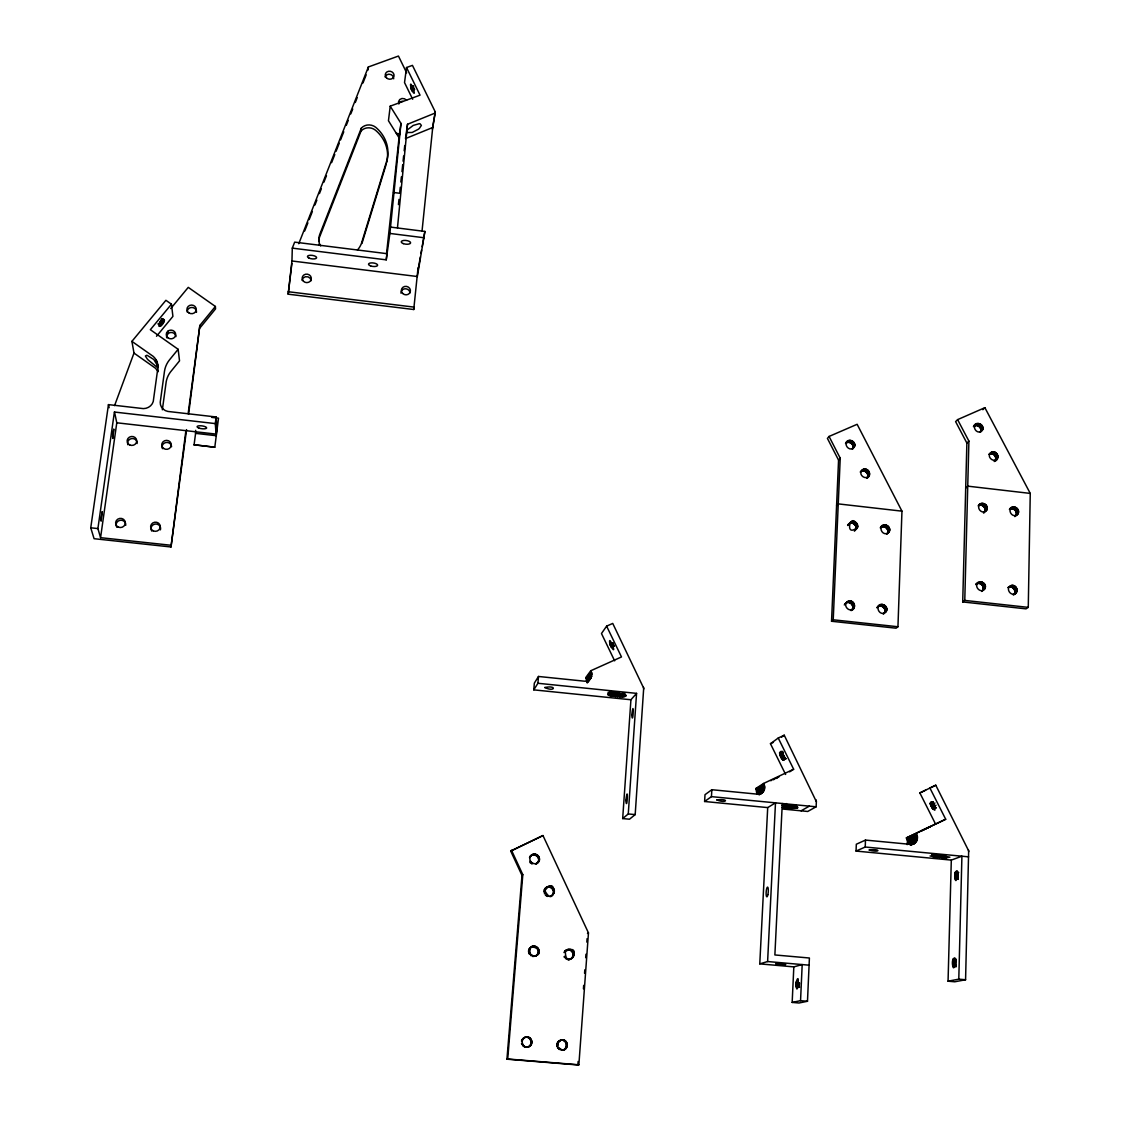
<?xml version="1.0" encoding="UTF-8"?>
<svg xmlns="http://www.w3.org/2000/svg" width="1121" height="1121" viewBox="0 0 1121 1121"><rect width="100%" height="100%" fill="white"/><g stroke="black" fill="none" stroke-linecap="round" stroke-linejoin="round"><path stroke-width="1.5" d="M1028.265 607.372L1030.255 493.408L984.883 407.68L957.6 419.632L955.61 421.622L966.877 443.047L962.715 601.935L1026.023 608.857L1028.265 607.372L964.775 600.422L962.715 601.935M288.237 291.726L414.167 307.126L413.733 309.508L288.181 294.178L291.95 260.983L292.301 248.133L294.669 242.136L386.913 253.668L386.241 259.848L292.301 248.133M948.058 981.197L958.791 979.151L961.916 856.206L951.309 860.101L948.058 981.197L954.742 981.786L965.573 979.754L968.656 850.825L935.769 785.204L929.926 788.035L945.704 819.255L906.371 837.905L907.52 841.1L907.113 844.575L917.048 840.428L917.454 836.897L916.277 833.674M964.775 600.422L968.908 441.114L957.6 419.632M897.949 626.751L901.957 511.162L857.131 424.299L829.064 436.447L827.424 438.423L838.564 460.128L831.544 621.258L896.071 628.194L897.949 626.751L833.225 619.801L831.544 621.258M195.671 430.366L195.572 433.351L216.255 435.705L216.465 431.249M779.599 752.611C779.403 754.797 782.514 762.322 784.308 759.674C785.709 755.232 775.928 750.986 782.57 751.42M865.482 840.077L856.318 844.239L856.052 851.077L865.23 847.028L865.482 840.077L910.602 844.379L913.979 843.777L917.048 840.428M792.169 1002.412L800.548 1000.675L802.188 964.578L793.822 966.877L792.169 1002.412L799.007 1003.001L807.484 1001.277L809.404 958.007L774.877 954.952L782.29 803.505M782.724 809.04L807.723 811.464L816.13 806.798L816.368 801.669L784.238 735.208L778.24 738.024L770.463 743.713L785.611 774.457M833.225 619.801L840.232 458.209L829.064 436.447M759.772 963.878L767.703 807.596L775.494 802.846L767.605 961.538L759.772 963.878L793.822 966.877M767.703 807.596L704.605 801.501L705.011 794.677L711.849 789.716L757.544 794.172C763.121 794.929 766.68 787.881 763.513 783.495L793.64 769.23L778.24 738.024M704.605 801.501L711.443 796.639L711.849 789.716M630.927 699.756L533.778 689.863L537.926 683.278L636.56 693.367L630.927 699.756L622.673 818.568L629.484 819.213L635.187 814.603L643.692 688.168L612.739 623.43L606.615 626.135L601.473 633.519L614.644 660.844M622.673 818.568L628.264 813.944L636.56 693.367M577.875 1064.95L578.87 1064.796L588.469 932.91L542.97 835.551L510.714 851.077L521.994 875.403L506.944 1059.177L577.875 1064.95L578.128 1061.489M583.424 988.834L583.677 985.373M584.559 973.266L584.812 969.805M585.694 957.698L585.947 954.237M586.829 942.13L587.082 938.669M397.451 227.969L407.512 124.263L435.13 113.053L435.256 111.89L412.444 65.368L406.517 67.526L404.527 82.59L412.668 99.251M533.778 689.863L534.339 683.151L538.486 676.467L584.503 681.19C589.996 682.016 593.906 675.206 590.767 670.75L621.482 656.948L606.615 626.135M537.926 683.278L538.486 676.467M506.944 1059.177L507.715 1059.009L522.806 874.66L511.484 850.25M167.533 334.184L167.772 331.27M386.241 259.848L389.884 233.434L400.968 123.394L390.22 106.159L420.039 95.159L406.517 67.526M318.728 241.435A17.88 16.451 10.3 0 1 319.569 237.063L361.018 131.073L361.284 128.214A10.131 9.178 12.4 0 1 375.717 127.29A36.222 32.873 11.7 0 1 386.619 161.214L361.705 242.57A22.42 20.598 10.5 0 1 357.445 249.997M368.094 69.978L368.375 66.966L398.445 56.05L406.643 72.823M413.733 309.508L418.035 267.891M422.057 230.828L432.72 127.5L435.13 113.053M291.95 260.983L417.334 276.523L424.887 231.43L390.57 227.101M386.479 254.201L399.468 133.791L396.316 133.371M398.431 204.625L398.978 199.412M399.721 192.462L400.281 187.249M400.842 182.036L401.402 176.824M401.963 171.611L402.705 164.661M403.07 161.186L403.63 155.973M404.191 150.76L404.751 145.548M796.148 982.178C796.555 1003.057 800.702 967.829 796.148 982.178L799.525 982.893M1015.346 516.136C1018.751 512.591 1013.342 506.58 1009.418 509.438C1013.23 502.474 1022.927 511.47 1016.355 515.212C1011.674 517.552 1007.219 509.663 1012.207 507.323M1015.472 593.387C1010.778 596.862 1005.243 588.315 1010.652 585.723C1016.663 583.2 1019.872 593.387 1013.272 594.915C1017.378 591.972 1012.866 585.092 1008.466 587.278M978.339 582.598C973.518 586.059 980.272 593.71 984.35 589.422C988.75 583.985 978.941 578.45 975.704 584.63L979.67 581.981M986.62 510.237L983.537 513.012C987.951 509.873 982.43 502.74 978.171 505.851C981.562 499.476 991.09 506.79 985.639 511.26C981.365 514.399 975.816 507.224 980.244 504.072M997.284 458.587C994.075 463.379 986.424 457.046 990.404 452.954C995.91 448.162 1001.894 459.274 994.187 461.488C998.25 458.615 993.738 451.959 989.465 454.047M984.798 588.847L981.688 591.44C986.144 588.245 980.581 580.944 976.251 584.153M982.669 429.651L980.272 432.244C982.963 428.264 976.811 423.178 973.448 426.639C976.657 418.623 987.601 427.633 980.735 431.627C976.111 433.911 971.655 426.134 976.643 423.864M288.181 294.178L291.88 263.505M390.22 106.159L388.455 120.746L399.048 137.757L400.968 123.394M883.866 613.593C887.762 609.684 881.12 603.154 877.309 607.19C881.19 599.637 891.447 609.039 884.483 612.977C879.579 615.443 875.151 607.176 880.335 604.822M889.065 531.9L886.767 534.171C890.62 530.317 884.035 523.941 880.279 527.865C883.838 520.046 894.376 529.406 887.398 533.302C882.577 535.698 878.149 527.613 883.292 525.301M114.51 411.953L116.78 422.785L216.101 434.107L216.942 427.591L216.129 416.984L167.856 411.435A9.599 8.954 -1.1 0 1 160.233 402.285L164.465 371.387A26.077 24.284 0.8 0 1 169.579 359.757L178.141 349.29L150.354 329.7L171.443 304.197L165.908 300.302L131.914 341.359L133.988 353.073L114.566 405.62M214.798 447.223L194.059 444.771L214.798 447.223L218.511 418.161L211.631 417.376M216.101 434.107L215.288 423.598L216.129 416.984M862.539 469.727L860.241 472.067C863.969 468.214 870.527 474.491 866.687 478.317C873.82 475.094 866.113 464.935 861.517 470.75C858.434 475.15 865.874 480.433 868.901 475.893M853.403 608.619C849.228 613.005 842.389 605.186 847.406 601.697C853.221 597.955 857.901 608.381 851.091 610.595C855.715 607.4 850.11 599.917 845.668 603.21M194.073 444.869L195.643 432.944M854.917 530.583C858.518 527.01 853.011 520.845 848.989 523.787M857.705 526.94C850.993 507.799 843.398 540.07 857.705 526.94L855.968 528.664M131.914 341.359L153.325 356.464A15.624 14.475 -1.2 0 1 158.019 366.847L153.255 401.472A10.243 9.543 -2.2 0 1 143.376 408.619L108.457 404.611L90.745 527.795L94.08 538.697L170.995 546.978L185.89 430.66M188.132 413.747L199.86 325.44L215.386 306.453L188.258 287.368L170.742 308.569M170.995 546.978L186.562 429.623M188.622 414.097L199.86 325.44M854.482 446.578L852.422 449.157C855.267 445.107 848.975 439.95 845.542 443.482C848.261 436.083 858.98 443.58 853.123 448.232C848.821 451.357 843.23 444.168 847.798 441.071M162.349 409.81L166.216 381.63A25.685 23.947 0.5 0 1 170.42 372.046L179.528 360.864L178.141 349.29M407.512 124.263L405.494 138.598L432.72 127.5M170.7 545.226L100.568 537.674L97.905 528.58L114.398 412.038L215.288 423.598M100.568 537.674L116.78 422.785M572.144 958.161L570.463 959.086C577.651 955.667 568.978 945.073 564.409 951.785C585.484 940.743 565.657 974.766 565.348 951.281M560.262 1040.288C568.529 1036.911 569.804 1051.512 561.187 1050.195C568.025 1050.881 567.913 1039.321 561.103 1040.12M562.139 1049.999L556.871 1046.496L557.137 1043.048M557.81 1046.299L558.062 1042.838L560.416 1040.372M954.924 873.427C955.078 894.264 960.725 861.559 954.924 873.427L958.231 873.749M952.64 960.375C952.822 981.758 958.469 948.927 952.64 960.375L955.989 960.683M544.862 890.606C558.076 872.937 555.049 910.406 544.862 890.606L543.993 891.307M522.568 1039.91L521.755 1040.134L524.936 1037.429C520.074 1039.531 522.134 1047.785 527.473 1047.07M536.216 955.596C544.806 947.595 525.399 942.369 529.042 953.649L529.883 953.158C528.692 935.741 549.851 955.484 532.195 956.339L536.342 955.54M553.073 894.502L550.817 896.155C559.057 891.868 546.852 881.47 544.133 890.466L545.002 889.766M528.285 1046.804C533.568 1044.52 530.513 1035.58 524.908 1037.359C531.746 1034.179 534.941 1046.355 527.487 1047.112M432.37 129.195L435.256 111.89M537.786 862.483C541.779 857.117 532.153 851.385 529.504 857.635C533.12 848.877 544.918 858.826 536.609 863.674L538.626 861.699M417.965 270.441L420.375 256.877M420.978 253.486L421.566 250.095M422.169 246.704L424.887 231.43M164.521 320.27C163.652 317.159 159.098 324.109 158.874 326.127C160.793 327.991 167.828 318.84 161.69 318.602M361.943 243.467L386.283 163.974M530.331 856.836C527.921 861.404 534.591 866.239 538.094 862.343M361.284 128.214L319.723 234.471A17.936 16.493 10.3 0 0 319.345 243.313A22.42 20.598 10.5 0 0 320.676 245.947M298.761 243.719L368.375 66.966M304.688 230.982L307.897 222.855M309.172 219.604L312.381 211.463M314.945 204.961L316.865 200.084M319.429 193.583L321.349 188.692M323.899 182.191L326.463 175.689M331.592 162.671L334.787 154.544M336.076 151.293L339.271 143.166M340.56 139.915L343.755 131.774M346.319 125.272L348.239 120.395M350.803 113.894L352.723 109.003M355.287 102.501L357.207 97.625M362.966 82.982L366.175 74.855M157.164 364.998L153.787 359.491L147.538 355.567A12.009 2.803 38.6 0 0 146.683 355.301L145.394 356.03L147.285 359A12.037 2.817 38.6 0 0 148.252 360.009L157.823 367.884L157.543 364.213M216.577 430.45L217.054 429.525M587.404 682.409L589.015 680.055L587.054 682.703M590.767 670.75L585.821 677.49L586.9 681.806L591.664 676.285L587.698 681.624M586.241 678.373L591.187 671.633M586.661 679.48L591.608 672.754M591.832 673.931L586.9 681.806M587.306 682.717L591.271 677.392M588.707 681.064L590.683 678.415M561.201 1040.064L557.557 1042.292L558.482 1042.068M845.108 603.701L844.631 604.275L847.406 601.697M200.056 327.808L215.554 308.864L215.386 306.453M848.429 524.264L847.966 524.824L850.713 522.05M156.52 336.272L172.914 316.388L171.443 304.197M846.747 442.669L848.429 440.721M847.434 442.445L849.129 440.483M848.177 442.333L849.872 440.385M848.933 442.361L850.629 440.413M849.69 442.515L851.385 440.553M850.405 442.795L852.114 440.833M851.077 443.187L852.787 441.226M851.68 443.678L853.389 441.73M852.198 444.266L853.908 442.319M838.564 460.128L840.232 458.209M852.605 444.925L854.314 442.977M852.899 445.626L854.608 443.678M853.067 446.368L854.777 444.42M853.095 447.111L854.805 445.163M852.997 447.825L854.706 445.892M861.432 471.254L863.17 469.377M862.133 471.016L863.871 469.139M862.876 470.904L864.613 469.026M863.632 470.932L865.384 469.054M864.389 471.086L866.127 469.209M865.104 471.366L866.855 469.489M865.776 471.759L867.542 469.881M866.393 472.249L868.144 470.372M866.897 472.838L868.663 470.96L867.318 473.496L869.069 471.633M836.574 505.683L838.256 503.89L901.957 511.162M867.612 474.211L869.364 472.333M867.78 474.954L869.532 473.076M867.808 475.696L869.574 473.833M867.486 477.126L869.476 474.561M847.616 525.483L849.326 523.745M849.634 523.423L851.357 521.685M850.349 523.185L852.058 521.447M851.091 523.073L852.815 521.335M851.848 523.101L853.571 521.363M852.605 523.255L854.342 521.517M853.347 523.521L855.071 521.783M542.97 835.551L510.714 851.077M854.02 523.927L855.757 522.19M854.622 524.432L856.36 522.694M855.141 525.02L856.878 523.283M855.561 525.693L857.299 523.955M855.855 526.408L857.593 524.684M856.024 527.164L857.761 525.427M856.066 527.921L857.803 526.183M855.729 529.364L857.467 527.641M854.356 531.06L857.117 528.299M982.823 409.711L984.883 407.68M530.457 856.262L531.915 854.917M529.925 856.906L530.737 856.094M531.802 855.295L532.629 854.496M532.587 855.015L533.414 854.202M975.284 425.616L977.33 423.64M975.999 425.518L978.044 423.528M533.4 854.875L534.241 854.062M976.741 425.546L978.787 423.556M977.484 425.7L979.53 423.71M978.199 425.966L980.244 423.99M534.241 854.875L535.081 854.076M978.857 426.358L980.917 424.369M979.46 426.849L981.52 424.859M535.053 855.029L535.894 854.216M979.964 427.423L982.024 425.448M980.385 428.068L982.444 426.092M980.679 428.768L982.739 426.793M535.838 855.323L536.679 854.51M980.847 429.483L982.921 427.521M966.877 443.047L968.908 441.114M980.903 430.226L982.963 428.25M530.359 860.928L529.953 862.455L530.779 861.671M980.819 430.94L982.879 428.965M536.567 855.743L537.407 854.931M882.185 526.786L883.993 525.062M882.928 526.674L884.735 524.95M883.684 526.702L885.506 524.978M537.211 856.29L538.052 855.477M884.441 526.856L886.263 525.118M885.17 527.122L886.991 525.399M531.312 862.315L530.485 863.1L531.957 862.862M885.842 527.529L887.664 525.805M537.744 856.934L538.598 856.136M886.459 528.019L888.28 526.31M886.977 528.622L888.799 526.898M887.384 529.28L889.219 527.571M538.164 857.663L539.019 856.864M531.858 864.067L532.685 863.296M887.692 530.009L889.514 528.285M887.86 530.751L889.682 529.042M538.458 858.462L539.313 857.663M887.902 531.508L889.724 529.799M887.804 532.251L889.626 530.541M887.58 532.951L889.401 531.242M538.598 859.289L539.453 858.49M521.994 875.403L522.806 874.66M538.612 860.129L539.467 859.345M538.472 860.956L539.327 860.171M538.192 861.755L539.047 860.97M535.894 864.081L536.735 863.31M988.848 454.397L991.567 452.141M990.151 453.823L992.239 451.917M990.88 453.711L992.968 451.805M991.623 453.739L993.71 451.833M992.351 453.893L994.453 451.987M993.066 454.159L995.168 452.253M993.738 454.551L995.84 452.646M994.341 455.042L996.443 453.136M994.845 455.616L996.961 453.725L995.266 456.275L997.368 454.369M995.56 456.976L997.676 455.07M995.742 457.704L997.858 455.813M995.784 458.447L997.9 456.541M995.714 459.162L997.816 457.27M995.504 459.848L997.606 457.957M965.699 487.971L967.731 486.15L1030.255 493.408M844.281 604.934L846.005 603.42M846.327 602.832L848.051 601.318M847.042 602.594L848.765 601.066M847.798 602.467L849.522 600.954M848.569 602.481L850.307 600.968M849.34 602.636L851.063 601.122M850.068 602.916L851.806 601.402M850.755 603.322L852.492 601.795M851.371 603.827L853.109 602.313M851.904 604.429L853.642 602.916M852.31 605.116L854.062 603.602M852.619 605.844L854.356 604.331M852.787 606.615L854.524 605.102M852.815 607.386L854.566 605.872M852.717 608.143L854.468 606.643M852.492 608.871L854.23 607.358M852.128 609.53L853.88 608.03M978.787 505.487L980.875 503.721M979.474 505.263L981.562 503.483M980.202 505.151L982.29 503.371M980.959 505.165L983.047 503.399M981.702 505.319L983.79 503.553M982.416 505.599L984.504 503.819M983.089 505.991L985.177 504.212M983.706 506.482L985.793 504.716M984.21 507.07L986.312 505.305M984.63 507.729L986.732 505.963M984.939 508.43L987.026 506.678M985.107 509.172L987.209 507.421M985.163 509.929L987.251 508.163M985.079 510.658L987.167 508.906M984.869 511.358L986.956 509.593M876.832 607.778L878.654 606.265M879.228 606.083L881.05 604.583M879.971 605.971L881.807 604.457M880.742 605.985L882.577 604.471M881.512 606.139L883.334 604.625M882.241 606.419L884.077 604.906M882.928 606.811L884.763 605.312M883.544 607.316L885.38 605.816M884.063 607.918L885.912 606.419M884.483 608.605L886.333 607.106M884.791 609.334L886.627 607.834M884.959 610.104L886.795 608.605M885.001 610.875L886.837 609.376M1010.722 508.85L1012.894 507.084M1011.45 508.738L1013.622 506.986M884.903 611.632L886.739 610.132M1012.193 508.766L1014.365 507M884.679 612.346L886.515 610.861M883.292 614.084L886.165 611.52M1012.936 508.906L1015.108 507.154M1013.65 509.186L1015.836 507.435M1014.323 509.579L1016.509 507.827M1014.925 510.069L1017.111 508.317M545.352 888.28L546.866 887.033M544.82 888.939L545.703 888.238M546.712 887.314L547.594 886.613M1015.444 510.658L1017.63 508.906M547.496 887.033L548.379 886.319M544.414 889.668L545.282 888.967M1015.864 511.316L1018.05 509.565M548.309 886.879L549.192 886.179M1016.172 512.017L1018.344 510.279M1016.341 512.759L1018.527 511.008M1016.397 513.502L1018.583 511.765M549.15 886.893L550.033 886.179M1016.313 514.245L1018.499 512.493M1016.116 514.931L1018.288 513.194M1015.78 515.576L1017.966 513.838M1014.799 516.599L1017.518 514.399M549.963 887.033L550.859 886.333M543.993 892.148L544.876 891.461M550.747 887.328L551.644 886.627M545.016 892.302L544.442 893.787L545.31 893.101M551.476 887.748L552.373 887.047M552.121 888.294L553.017 887.594M552.667 888.953L553.564 888.252L553.087 889.682L553.984 888.981M545.409 895.175L546.277 894.488M546.053 895.721L546.922 895.048M553.382 890.48L554.278 889.794M546.782 896.155L547.651 895.469M553.536 891.321L554.433 890.62M547.566 896.45L548.449 895.763M553.536 892.176L554.433 891.475M553.396 893.003L554.306 892.316M553.115 893.801L554.026 893.115M550.047 896.45L550.929 895.763M552.709 894.544L553.606 893.857M978.311 583.424L980.413 581.869M979.067 583.438L981.169 581.883M979.824 583.593L981.926 582.037M980.553 583.873L982.655 582.303M981.239 584.265L983.341 582.71M981.842 584.77L983.958 583.214M982.36 585.358L984.476 583.817M982.781 586.031L984.897 584.475M983.089 586.759L985.205 585.204M983.271 587.516L985.387 585.961M983.313 588.273L985.429 586.731M983.229 589.029L985.345 587.474M983.019 589.73L985.135 588.189M781.617 737.114L784.238 735.208M1007.835 587.642L1011.338 585.484M1009.895 586.914L1012.081 585.372M1010.638 586.928L1012.838 585.386M1011.394 587.082L1013.58 585.54M1012.123 587.362L1014.309 585.807M1012.795 587.754L1014.995 586.213M1013.412 588.259L1015.598 586.717M1013.93 588.847L1016.13 587.306M1014.351 589.52L1016.551 587.979M1014.659 590.235L1016.859 588.707M1014.841 590.991L1017.041 589.464M1014.897 591.762L1017.097 590.221M1014.813 592.505L1017.013 590.977M1014.603 593.219L1016.803 591.692M1013.818 594.438L1016.467 592.336M764.648 786.732L757.025 791.706L764.69 787.937L757.053 792.897L764.522 789.114L756.899 794.06L755.904 788.525L763.513 783.495M756.339 789.422L763.947 784.406M756.773 790.543L764.396 785.541M789.632 771.837L793.64 769.23M757.81 794.355L764.158 790.249M758.525 794.565L763.597 791.286M760.332 793.836L762.869 792.211M759.463 794.607L761.986 792.981L759.295 794.635M529.981 948.058L530.822 947.539M532.139 946.783L532.979 946.25M529.448 948.73L530.275 948.212M532.965 946.628L533.806 946.11M529.028 949.473L529.855 948.955M533.806 946.628L534.661 946.096M528.748 950.286L529.574 949.767M534.633 946.769L535.488 946.25M528.594 951.126L529.434 950.622M535.432 947.063L536.286 946.544M528.608 951.995L529.434 951.491M536.16 947.497L537.015 946.979M528.762 952.85L529.588 952.346M536.819 948.044L537.674 947.525M537.351 948.702L538.22 948.198M529.476 954.405L530.303 953.901L533.035 955.849M537.786 949.459L538.64 948.941M538.08 950.258L538.935 949.753M530.625 947.511L532.195 946.558M530.667 955.61L531.508 955.12M538.22 951.112L539.089 950.608M538.234 951.981L539.089 951.463M538.094 952.822L538.949 952.318M537.814 953.635L538.669 953.13M533.021 956.493L533.862 955.989M533.862 956.479L534.717 955.989M537.393 954.377L538.248 953.887M534.703 956.339L535.544 955.835M536.861 955.05L537.716 954.546M535.488 956.031L537.071 955.106M770.8 780.734L771.64 780.272M778.156 777.343L778.899 776.895L775.017 778.577M801.067 810.819L809.376 806.139M587.46 933.485L588.469 932.91M565.573 950.566L567.254 949.627M564.942 951.126L565.881 950.622M567.086 949.837L568.039 949.333M567.913 949.697L568.865 949.179M568.753 949.697L569.706 949.179M563.989 952.528L564.942 952.023M569.58 949.837L570.533 949.319M570.365 950.132L571.332 949.613M571.093 950.566L572.06 950.048M571.738 951.112L572.705 950.608M572.285 951.771L573.251 951.267M777.68 777.596L775.788 778.563M564.031 956.703L564.984 956.213M572.719 952.514L573.686 952.009M411.323 89.442C407.498 72.276 419.632 103.664 411.323 89.442L414.125 87.999M565.404 956.97L564.466 957.46L565.951 957.628M573.013 953.326L573.98 952.822M411.617 90.17L414.406 88.727M573.167 954.167L574.134 953.663M411.939 90.857L414.714 89.428M566.609 958.175L565.657 958.665L567.338 958.609M573.167 955.036L574.148 954.532M573.041 955.877L574.008 955.386M410.818 87.956L413.663 86.513M572.761 956.689L573.728 956.199M568.964 959.058L568.011 959.534L569.678 959.38M572.355 957.432L573.321 956.942M568.851 959.534L569.804 959.058M571.822 958.091L572.789 957.614M772.845 779.641L774.275 778.941M410.622 87.242L413.495 85.827M906.371 837.905L945.704 819.255M935.376 823.711L919.865 792.939L935.769 785.204M933.022 801.725L930.22 803.743L932.532 808.661L934.816 810.245L934.956 807.554L933.247 803.925L931.117 801.753L930.122 803.14L933.078 802.033M933.12 802.328L930.22 803.743L933.204 802.664M933.289 803L930.388 804.416L933.401 803.365M934.97 803.014L930.612 805.13L933.667 804.093M933.821 804.472L930.92 805.873L933.989 804.836M934.171 805.214L931.271 806.63L934.368 805.579M936.021 805.228L931.663 807.358L934.774 806.279M934.984 806.63L932.083 808.045L935.208 806.938M935.432 807.246L932.532 808.661L935.657 807.526M935.881 807.793L932.98 809.208L936.105 808.017M919.865 792.939L925.638 790.151M773.588 779.641L774.317 779.291M755.904 788.525L762.154 785.569M782.556 751.645L779.585 753.046L782.584 751.911M782.612 752.177L779.641 753.578L782.682 752.485M782.738 752.794L779.768 754.195L782.836 753.13M782.934 753.48L779.964 754.881L783.061 753.844M783.187 754.209L780.216 755.596L783.341 754.573M783.481 754.951L780.51 756.353L783.663 755.33M783.831 755.694L780.861 757.095L784.027 756.058M784.21 756.423L781.239 757.824L784.42 756.773M784.616 757.109L781.645 758.511L784.826 757.418M785.443 758.258L782.458 759.66L785.639 758.469M785.835 758.693L782.85 760.094L786.017 758.847M770.463 743.713L773.42 742.326M613.047 643.258L610.02 644.617C619.493 661.418 607.162 629.932 610.02 644.617L613.201 643.636M610.328 645.36L613.355 644.015M614.056 645.472L611.029 646.817L614.252 645.794M611.407 647.49L614.434 646.13M906.819 838.802L916.726 834.57M907.267 839.923L917.188 835.706M917.454 836.897L907.52 841.1L917.524 838.116L907.59 842.291L917.384 839.293L907.45 843.454M909.425 844.421L916.516 841.479M910.154 844.758L915.815 842.403M910.714 844.94L914.96 843.174L910.434 844.842M911.163 844.94L913.979 843.777M524.11 1037.668L525.735 1037.121M609.754 643.874L612.921 642.894M610.665 646.102L613.874 645.107M782.066 807.47C801.921 810.455 804.135 805.298 782.15 805.396M525.749 1037.205L526.576 1036.967M523.367 1038.116L524.194 1037.878M526.59 1037.191L527.431 1036.953M522.722 1038.691L523.535 1038.452M527.431 1037.345L528.271 1037.107M522.176 1039.363L522.989 1039.139M528.243 1037.64L529.07 1037.401M528.972 1038.074L529.813 1037.836M521.461 1040.961L522.274 1040.736M529.63 1038.635L530.471 1038.396M530.177 1039.307L531.032 1039.069M530.611 1040.064L531.452 1039.84M530.906 1040.891L531.76 1040.666M521.475 1043.581L522.288 1043.371M531.06 1041.759L531.915 1041.535M522.582 1044.197L521.769 1044.408L523.017 1044.968M531.06 1042.642L531.915 1042.418M530.92 1043.511L531.774 1043.287M523.577 1045.641L522.75 1045.851L524.236 1046.201M530.639 1044.338L531.48 1044.127M530.219 1045.108L531.06 1044.898M524.978 1046.636L524.152 1046.846L528.313 1046.916M529.673 1045.795L530.513 1045.585M524.95 1047.14L525.777 1046.93M529.014 1046.355L529.855 1046.159M525.791 1047.28L526.618 1047.084M526.646 1047.28L529.126 1046.608M559.477 1040.596L562.041 1039.896M561.943 1040.12L562.896 1039.896M558.734 1041.045L559.673 1040.806M562.784 1040.26L563.737 1040.036M558.09 1041.605L559.029 1041.381M563.583 1040.554L564.536 1040.33M564.325 1040.989L565.278 1040.764M564.984 1041.549L565.937 1041.325M556.857 1043.889L557.782 1043.665M565.53 1042.222L566.483 1041.998M556.717 1044.758L557.641 1044.534M565.965 1042.978L566.918 1042.768M556.717 1045.627L557.655 1045.417M566.259 1043.805L567.226 1043.595M566.413 1044.674L567.38 1044.464M566.427 1045.557L567.38 1045.347M558.538 1047.883L557.599 1048.079L559.099 1048.555M566.287 1046.425L567.24 1046.215M566.007 1047.252L566.96 1047.042M559.743 1049.116L558.819 1049.312L560.486 1049.55M565.587 1048.023L566.539 1047.813M565.054 1048.696L566.007 1048.499M564.409 1049.27L565.362 1049.074M563.667 1049.718L564.62 1049.522M562.041 1050.181L563.821 1049.831M624.775 696.491C630.871 693.254 611.407 692.554 608.801 693.212C602.86 696.491 622.155 697.122 624.775 696.491L623.318 693.535M945.732 857.915L949.907 857.173L940.659 855.449L930.066 856.01L945.732 857.915L944.232 854.959M507.715 1059.009L578.87 1064.796M799.483 983.313L796.064 983.019L799.455 983.748M799.427 984.182L796.008 983.874L799.413 984.602M799.413 985.023L795.98 984.728L798.727 985.289M799.427 985.835L795.994 985.541L798.755 986.088M799.469 986.592L796.05 986.298L798.825 986.802M799.553 987.279L796.12 986.97L798.909 987.447M800.548 1000.675L807.484 1001.277M956.353 959.324L953.004 959.016L956.255 959.632M956.157 959.954L952.794 959.66L956.073 960.319M955.863 961.468L952.514 961.159L955.821 961.874M955.765 962.294L952.416 962L955.751 962.715M955.723 963.135L952.374 962.841L955.723 963.556M955.723 963.976L952.374 963.668L955.751 964.368M955.779 964.775L952.416 964.48L955.821 965.139M955.863 965.517L952.514 965.223L955.933 965.84M955.989 966.176L952.64 965.882L956.073 966.456M952.808 966.442L956.157 966.736M767.605 961.538L809.082 965.181M958.791 979.151L965.573 979.754M958.595 872.376L955.274 872.068L958.497 872.698M958.399 873.021L955.078 872.713L958.315 873.385M958.105 874.534L954.798 874.212L958.063 874.941M958.021 875.347L954.714 875.039L957.993 875.767M957.979 876.174L954.658 875.865L957.979 876.58M957.979 876.986L954.658 876.678L958.007 877.379M954.714 877.449L958.021 877.757M958.105 878.472L954.798 878.163L958.175 878.794M958.245 879.102L954.924 878.794L958.329 879.368M628.264 813.944L635.187 814.603M865.23 847.028L968.586 856.836M856.052 851.077L951.309 860.101M711.443 796.639L816.13 806.798M90.745 527.795L97.905 528.58M389.884 233.434L424.228 237.778M393.513 192.476L400.127 193.33M159.953 321.741L162.937 323.338M160.415 321.068L163.372 322.666M159.476 322.386L162.461 323.997M160.821 320.41L163.764 322.007M161.186 319.765L164.086 321.377M158.481 323.535L161.466 325.202M161.466 319.149L164.339 320.788M157.991 323.997L160.976 325.721M133.988 353.073L155.09 367.954A15.386 14.279 -1.5 0 1 158.089 371.766L157.949 369.972M407.147 132.516L412.178 132.474L418.315 129.265A10.243 3.825 -28 0 0 419.366 128.397L421.384 125.426L420.067 123.8A10.229 3.811 -28 0 0 419.17 123.716L413.215 125.426L407.54 129.742A8.113 3.027 -28 0 0 406.867 131.003L407.133 132.502M935.671 854.566L937.408 857.565L936.035 854.384M529.883 953.158L530.303 953.901M784.686 805.032L786.396 808.045L785.064 804.864M933.961 854.482L935.587 857.369L934.115 854.398M612.991 692.007L615.471 696.463L613.551 691.755M782.934 804.934L784.546 807.835L783.103 804.864M611.253 691.937L613.593 696.239L611.351 691.489M943.279 854.861L944.919 857.929L943.42 854.791M609.474 691.489L611.842 695.959L610.427 692.918M941.57 854.917L943.139 857.915L941.724 854.847M793.78 805.354L795.321 808.297L793.906 805.298M939.636 854.748L941.262 857.845L939.818 854.664M792.211 805.298L793.822 808.367L792.365 805.228M790.557 805.382L792.099 808.367L790.711 805.298M608.787 692.764L610.272 695.637L608.829 692.47M931.663 854.034L933.204 857.033M623.794 693.437L625.308 696.393L623.879 693.381M622.589 693.493L624.173 696.575L622.701 693.423M937.787 854.734L939.314 857.733L937.969 854.65M788.666 805.228L790.235 808.311L788.848 805.13M618.862 692.33L621.104 696.744L619.759 693.717M935.853 854.482L937.408 857.565M794.481 805.242L795.994 808.255M786.073 803.715L788.315 808.199L786.339 803.589M942.523 854.861L944.05 857.929M617.012 692.147L619.296 696.716L617.279 692.007M793.051 805.2L794.607 808.339M624.285 693.282L625.756 696.281L624.341 693.226M609.572 692.848L611.029 695.805M940.743 854.903L942.215 857.887M784.868 804.948L786.396 808.045M615.219 692.203L617.391 696.631L615.485 692.063M796.008 804.948L797.507 808.017M791.482 805.312L792.981 808.367M621.987 693.549L623.486 696.645M608.086 692.372L609.586 695.468M613.271 691.881L615.471 696.463M789.759 805.368L791.188 808.339M620.502 693.703L621.945 696.73M618.007 692.035L620.221 696.744M108.457 404.611L109.157 407.708M156.38 360.331L157.529 366.049M968.46 849.956L968.712 851.694M816.144 799.932L816.368 801.669M643.524 687.313L643.706 689.023M319.023 245.149A17.88 16.451 10.3 0 1 318.896 244.406M398.894 103.959A4.456 4.022 13.9 0 1 406.587 100.344M361.018 131.073A10.103 9.15 12.4 0 1 375.409 130.148A36.11 32.789 11.6 0 1 386.647 162.671M302.053 280.292A4.596 4.246 8.4 0 1 311.19 280.67M398.558 103.454A4.442 4.008 13.9 0 1 402.985 101.394M385.064 76.929A4.428 3.98 13.4 0 1 393.695 78.792M400.982 293.184A4.54 4.218 13.4 0 1 405.143 288.784A4.54 4.218 13.4 0 1 410.006 292.819M187.165 311.974A4.666 4.316 2.4 0 1 191.999 307.476A4.666 4.316 2.4 0 1 196.469 312.353M162.433 448.666A4.764 4.47 -2.8 0 1 165.768 442.543A4.764 4.47 -2.8 0 1 171.583 446.662M151.741 531.074A4.834 4.568 -7 0 1 155.16 524.039A4.834 4.568 -7 0 1 160.415 529.855M127.934 444.771A4.792 4.484 -4.3 0 1 131.732 438.577A4.792 4.484 -4.3 0 1 137.112 443.538M116.85 527.29A4.848 4.568 -8.4 0 1 119.891 520.326A4.848 4.568 -8.4 0 1 125.734 525.287M166.679 337.771A4.694 4.344 0.9 0 1 170.63 332.503A4.694 4.344 0.9 0 1 175.955 336.608M100.89 519.107L101.128 521.167L102.193 511.652L100.89 519.107M112.59 436.279L112.815 438.479L113.782 429.035L112.59 436.279M631.74 715.1C633.071 727.319 634.248 695.581 631.74 715.1M625.826 800.422C627.115 813.454 628.433 780.861 625.826 800.422M869.237 849.998C880.027 853.249 881.484 848.401 869.237 849.998M544.806 687.509C554.979 692.47 557.305 684.917 544.806 687.509M716.908 799.946C726.492 803.855 729.939 798.362 716.908 799.946M930.178 826.583L921.728 830.675L930.178 826.583M776.026 963.808L785.583 964.578L776.026 963.808M933.947 857.145L932.294 854.132L933.947 857.145M946.502 857.887L944.905 854.945L946.502 857.887M796.569 808.185L794.999 805.186L796.569 808.185M622.744 696.702L621.202 693.675L622.744 696.702M797.087 808.115L795.546 805.074L797.087 808.115M767.885 894.67A4.862 1.037 -85.7 0 0 767.633 887.117A4.862 1.037 -85.7 0 0 766.119 894.04A4.862 1.037 -85.7 0 0 767.885 894.67M386.493 77.881A4.442 3.994 13.5 0 0 393.905 76.494A4.442 3.994 13.5 0 0 388.553 71.282A4.442 3.994 13.5 0 0 386.493 77.881M403.322 243.621A4.722 1.864 6.8 0 0 410.608 242.921A4.722 1.864 6.8 0 0 403.84 240.44A4.722 1.864 6.8 0 0 403.322 243.621M309.004 258.082A4.624 1.752 7.8 0 0 316.528 257.984A4.624 1.752 7.8 0 0 310.545 255.266A4.624 1.752 7.8 0 0 309.004 258.082M370.603 265.915A4.596 1.752 7.1 0 0 377.637 265.271A4.596 1.752 7.1 0 0 370.981 262.903A4.596 1.752 7.1 0 0 370.603 265.915M303.413 281.245A4.61 4.26 8.5 0 0 311.148 279.661A4.61 4.26 8.5 0 0 305.641 274.211A4.61 4.26 8.5 0 0 303.413 281.245M402.649 293.45A4.554 4.232 13.5 0 0 410.272 291.852A4.554 4.232 13.5 0 0 404.765 286.444A4.554 4.232 13.5 0 0 402.649 293.45M168.122 337.939A4.708 4.358 0.9 0 0 175.647 335.025A4.708 4.358 0.9 0 0 169.145 330.457A4.708 4.358 0.9 0 0 168.122 337.939M188.776 312.815A4.68 4.33 2.5 0 0 196.245 309.942A4.68 4.33 2.5 0 0 189.771 305.388A4.68 4.33 2.5 0 0 188.776 312.815M163.624 448.456A4.778 4.484 -2.7 0 0 171.261 445.401A4.778 4.484 -2.7 0 0 164.661 440.735A4.778 4.484 -2.7 0 0 163.624 448.456M118.223 527.052A4.862 4.582 -8.4 0 0 125.328 522.666A4.862 4.582 -8.4 0 0 117.859 519.121A4.862 4.582 -8.4 0 0 118.223 527.052M153.241 530.85A4.848 4.582 -6.9 0 0 160.289 526.464A4.848 4.582 -6.9 0 0 152.834 522.918A4.848 4.582 -6.9 0 0 153.241 530.85M129.728 444.953A4.806 4.484 -4.2 0 0 136.734 440.707A4.806 4.484 -4.2 0 0 129.349 437.19A4.806 4.484 -4.2 0 0 129.728 444.953M198.921 428.068A4.792 1.415 7.7 0 0 206.586 428.096A4.792 1.415 7.7 0 0 200.127 425.756A4.792 1.415 7.7 0 0 198.921 428.068"/></g></svg>
